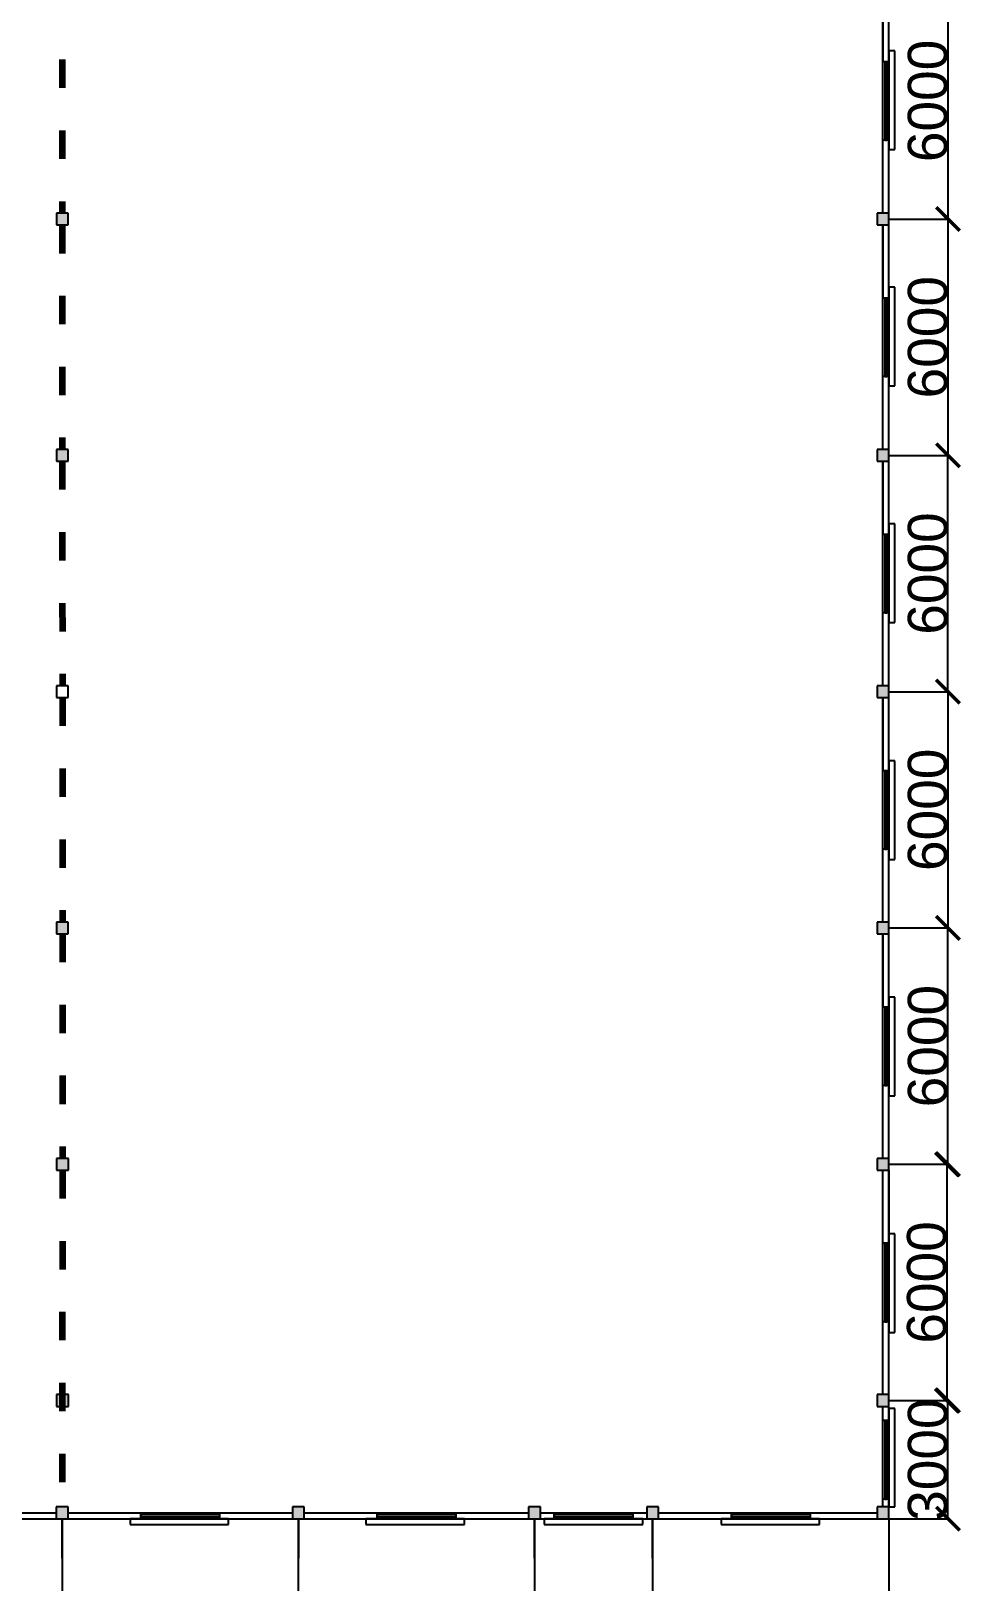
# Model space of a CAD drawing. Header units: millimetres. Extents: x 3339 to 2017737, y 4955 to 2748989.
# Drawn here: x 1371244 to 1394866, y 1661543 to 1700924 of the extents above; entities that cross this region are included whole.
import ezdxf

# ---------------------------------------------------------------- set-up
doc = ezdxf.new("R2010")
doc.units = ezdxf.units.MM
doc.header["$LTSCALE"] = 30
doc.linetypes.add('ACAD_ISO03W100', pattern=[30, 12, -18])
doc.styles.get("Standard").update_dxf_attribs({"font": 'arial.ttf'})
doc.dimstyles.new('ISO-25', dxfattribs={"dimtxt": 1000, "dimasz": 600, "dimexe": 1.25, "dimexo": 0.625, "dimtad": 1, "dimtxsty": 'Standard', "dimblk": 'ARCHTICK', "dimcen": 2.5, "dimclrd": 4, "dimadec": 0, "dimazin": 0, "dimtfac": 1, "dimtmove": 0, "dimatfit": 3, "dimfxl": 1, "dimarcsym": 0})

# ---------------------------------------------------------------- blocks, each defined once
blk = doc.blocks.new('_ArchTick')
at = {"color": 0, "linetype": 'ByBlock', "const_width": 0.15}
blk.add_lwpolyline([(-0.5, -0.5), (0.5, 0.5)], dxfattribs=at)
blk = doc.blocks.new('*D358')
at = {"color": 0, "lineweight": -2, "transparency": 16777216}
for p, q in [((1366034, 1662148), (1366034, 1658090)), ((1372034, 1662148), (1372034, 1658090))]:
    blk.add_line(p, q, dxfattribs=at)
at = {"color": 4, "lineweight": -2, "transparency": 16777216}
blk.add_line((1372034, 1658092), (1366034, 1658092), dxfattribs=at)
at = {"layer": 'Defpoints', "color": 0, "transparency": 16777216}
for p in [(1366034, 1662149), (1372034, 1662149), (1366034, 1658092)]:
    blk.add_point(p, dxfattribs=at)
at = {"color": 4, "lineweight": -2, "transparency": 16777216, "xscale": 600, "yscale": 600, "zscale": 600, "rotation": 180}
blk.add_blockref('_ArchTick', (1366034, 1658092), dxfattribs=at)
at = {"color": 4, "lineweight": -2, "transparency": 16777216, "xscale": 600, "yscale": 600, "zscale": 600}
blk.add_blockref('_ArchTick', (1372034, 1658092), dxfattribs=at)
at = {"color": 0, "transparency": 16777216, "insert": (1369034, 1658603), "char_height": 1000, "attachment_point": 5}
blk.add_mtext('6000', dxfattribs=at)
blk = doc.blocks.new('*D359')
at = {"color": 0, "lineweight": -2, "transparency": 16777216}
for p, q in [((1372034, 1662148), (1372034, 1658090)), ((1378034, 1662148), (1378034, 1658090))]:
    blk.add_line(p, q, dxfattribs=at)
at = {"color": 4, "lineweight": -2, "transparency": 16777216}
blk.add_line((1378034, 1658092), (1372034, 1658092), dxfattribs=at)
at = {"layer": 'Defpoints', "color": 0, "transparency": 16777216}
for p in [(1372034, 1662149), (1378034, 1662149), (1372034, 1658092)]:
    blk.add_point(p, dxfattribs=at)
at = {"color": 4, "lineweight": -2, "transparency": 16777216, "xscale": 600, "yscale": 600, "zscale": 600, "rotation": 180}
blk.add_blockref('_ArchTick', (1372034, 1658092), dxfattribs=at)
at = {"color": 4, "lineweight": -2, "transparency": 16777216, "xscale": 600, "yscale": 600, "zscale": 600}
blk.add_blockref('_ArchTick', (1378034, 1658092), dxfattribs=at)
at = {"color": 0, "transparency": 16777216, "insert": (1375034, 1658603), "char_height": 1000, "attachment_point": 5}
blk.add_mtext('6000', dxfattribs=at)
blk = doc.blocks.new('*D360')
at = {"color": 0, "lineweight": -2, "transparency": 16777216}
for p, q in [((1378034, 1662148), (1378034, 1658140)), ((1384034, 1662148), (1384034, 1658140))]:
    blk.add_line(p, q, dxfattribs=at)
at = {"color": 4, "lineweight": -2, "transparency": 16777216}
blk.add_line((1384034, 1658142), (1378034, 1658142), dxfattribs=at)
at = {"layer": 'Defpoints', "color": 0, "transparency": 16777216}
for p in [(1378034, 1662149), (1384034, 1662149), (1378034, 1658142)]:
    blk.add_point(p, dxfattribs=at)
at = {"color": 4, "lineweight": -2, "transparency": 16777216, "xscale": 600, "yscale": 600, "zscale": 600, "rotation": 180}
blk.add_blockref('_ArchTick', (1378034, 1658142), dxfattribs=at)
at = {"color": 4, "lineweight": -2, "transparency": 16777216, "xscale": 600, "yscale": 600, "zscale": 600}
blk.add_blockref('_ArchTick', (1384034, 1658142), dxfattribs=at)
at = {"color": 0, "transparency": 16777216, "insert": (1381034, 1658653), "char_height": 1000, "attachment_point": 5}
blk.add_mtext('6000', dxfattribs=at)
blk = doc.blocks.new('*D361')
at = {"color": 0, "lineweight": -2, "transparency": 16777216}
for p, q in [((1384034, 1662148), (1384034, 1658190)), ((1387034, 1662148), (1387034, 1658190))]:
    blk.add_line(p, q, dxfattribs=at)
at = {"color": 4, "lineweight": -2, "transparency": 16777216}
blk.add_line((1387034, 1658192), (1384034, 1658192), dxfattribs=at)
at = {"layer": 'Defpoints', "color": 0, "transparency": 16777216}
for p in [(1384034, 1662149), (1387034, 1662149), (1384034, 1658192)]:
    blk.add_point(p, dxfattribs=at)
at = {"color": 4, "lineweight": -2, "transparency": 16777216, "xscale": 600, "yscale": 600, "zscale": 600, "rotation": 180}
blk.add_blockref('_ArchTick', (1384034, 1658192), dxfattribs=at)
at = {"color": 4, "lineweight": -2, "transparency": 16777216, "xscale": 600, "yscale": 600, "zscale": 600}
blk.add_blockref('_ArchTick', (1387034, 1658192), dxfattribs=at)
at = {"color": 0, "transparency": 16777216, "insert": (1385534, 1658703), "char_height": 1000, "attachment_point": 5}
blk.add_mtext('3000', dxfattribs=at)
blk = doc.blocks.new('*D362')
at = {"color": 0, "lineweight": -2, "transparency": 16777216}
for p, q in [((1387034, 1662148), (1387034, 1658240)), ((1393034, 1662148), (1393034, 1658240))]:
    blk.add_line(p, q, dxfattribs=at)
at = {"color": 4, "lineweight": -2, "transparency": 16777216}
blk.add_line((1393034, 1658242), (1387034, 1658242), dxfattribs=at)
at = {"layer": 'Defpoints', "color": 0, "transparency": 16777216}
for p in [(1387034, 1662149), (1393034, 1662149), (1387034, 1658242)]:
    blk.add_point(p, dxfattribs=at)
at = {"color": 4, "lineweight": -2, "transparency": 16777216, "xscale": 600, "yscale": 600, "zscale": 600, "rotation": 180}
blk.add_blockref('_ArchTick', (1387034, 1658242), dxfattribs=at)
at = {"color": 4, "lineweight": -2, "transparency": 16777216, "xscale": 600, "yscale": 600, "zscale": 600}
blk.add_blockref('_ArchTick', (1393034, 1658242), dxfattribs=at)
at = {"color": 0, "transparency": 16777216, "insert": (1390034, 1658753), "char_height": 1000, "attachment_point": 5}
blk.add_mtext('6000', dxfattribs=at)
blk = doc.blocks.new('*D369')
at = {"color": 0, "lineweight": -2, "transparency": 16777216}
for p, q in [((1393035, 1666149), (1394535, 1666149)), ((1393035, 1663149), (1394535, 1663149))]:
    blk.add_line(p, q, dxfattribs=at)
at = {"color": 4, "lineweight": -2, "transparency": 16777216}
blk.add_line((1394534, 1663149), (1394534, 1666149), dxfattribs=at)
at = {"layer": 'Defpoints', "color": 0, "transparency": 16777216}
for p in [(1393034, 1666149), (1394534, 1666149), (1393034, 1663149)]:
    blk.add_point(p, dxfattribs=at)
at = {"color": 4, "lineweight": -2, "transparency": 16777216, "xscale": 600, "yscale": 600, "zscale": 600}
for p, rotation in [((1394534, 1666149), 90), ((1394534, 1663149), 270)]:
    blk.add_blockref('_ArchTick', p, dxfattribs=dict(at, rotation=rotation))
at = {"color": 0, "transparency": 16777216, "insert": (1394023, 1664649), "char_height": 1000, "attachment_point": 5, "rotation": 90}
blk.add_mtext('3000', dxfattribs=at)
blk = doc.blocks.new('*D240')
at = {"color": 0, "lineweight": -2, "transparency": 16777216}
for p, q in [((1393035, 1672149), (1394513, 1672149)), ((1393035, 1666149), (1394513, 1666149))]:
    blk.add_line(p, q, dxfattribs=at)
at = {"color": 4, "lineweight": -2, "transparency": 16777216}
blk.add_line((1394512, 1666149), (1394512, 1672149), dxfattribs=at)
at = {"layer": 'Defpoints', "color": 0, "transparency": 16777216}
for p in [(1393034, 1672149), (1394512, 1672149), (1393034, 1666149)]:
    blk.add_point(p, dxfattribs=at)
at = {"color": 4, "lineweight": -2, "transparency": 16777216, "xscale": 600, "yscale": 600, "zscale": 600}
for p, rotation in [((1394512, 1672149), 90), ((1394512, 1666149), 270)]:
    blk.add_blockref('_ArchTick', p, dxfattribs=dict(at, rotation=rotation))
at = {"color": 0, "transparency": 16777216, "insert": (1394001, 1669149), "char_height": 1000, "attachment_point": 5, "rotation": 90}
blk.add_mtext('6000', dxfattribs=at)
blk = doc.blocks.new('*D370')
at = {"color": 0, "lineweight": -2, "transparency": 16777216}
for p, q in [((1393035, 1678149), (1394535, 1678149)), ((1393035, 1672149), (1394535, 1672149))]:
    blk.add_line(p, q, dxfattribs=at)
at = {"color": 4, "lineweight": -2, "transparency": 16777216}
blk.add_line((1394534, 1672149), (1394534, 1678149), dxfattribs=at)
at = {"layer": 'Defpoints', "color": 0, "transparency": 16777216}
for p in [(1393034, 1678149), (1394534, 1678149), (1393034, 1672149)]:
    blk.add_point(p, dxfattribs=at)
at = {"color": 4, "lineweight": -2, "transparency": 16777216, "xscale": 600, "yscale": 600, "zscale": 600}
for p, rotation in [((1394534, 1678149), 90), ((1394534, 1672149), 270)]:
    blk.add_blockref('_ArchTick', p, dxfattribs=dict(at, rotation=rotation))
at = {"color": 0, "transparency": 16777216, "insert": (1394023, 1675149), "char_height": 1000, "attachment_point": 5, "rotation": 90}
blk.add_mtext('6000', dxfattribs=at)
blk = doc.blocks.new('*D371')
at = {"color": 0, "lineweight": -2, "transparency": 16777216}
for p, q in [((1393035, 1684149), (1394535, 1684149)), ((1393035, 1678149), (1394535, 1678149))]:
    blk.add_line(p, q, dxfattribs=at)
at = {"color": 4, "lineweight": -2, "transparency": 16777216}
blk.add_line((1394533, 1684149), (1394533, 1678149), dxfattribs=at)
at = {"layer": 'Defpoints', "color": 0, "transparency": 16777216}
for p in [(1393034, 1684149), (1393034, 1678149), (1394533, 1678149)]:
    blk.add_point(p, dxfattribs=at)
at = {"color": 4, "lineweight": -2, "transparency": 16777216, "xscale": 600, "yscale": 600, "zscale": 600}
for p, rotation in [((1394533, 1684149), 90), ((1394533, 1678149), 270)]:
    blk.add_blockref('_ArchTick', p, dxfattribs=dict(at, rotation=rotation))
at = {"color": 0, "transparency": 16777216, "insert": (1394022, 1681149), "char_height": 1000, "attachment_point": 5, "rotation": 90}
blk.add_mtext('6000', dxfattribs=at)
blk = doc.blocks.new('*D372')
at = {"color": 0, "lineweight": -2, "transparency": 16777216}
for p, q in [((1393035, 1690149), (1394535, 1690149)), ((1393035, 1684149), (1394535, 1684149))]:
    blk.add_line(p, q, dxfattribs=at)
at = {"color": 4, "lineweight": -2, "transparency": 16777216}
blk.add_line((1394534, 1684149), (1394534, 1690149), dxfattribs=at)
at = {"layer": 'Defpoints', "color": 0, "transparency": 16777216}
for p in [(1393034, 1690149), (1394534, 1690149), (1393034, 1684149)]:
    blk.add_point(p, dxfattribs=at)
at = {"color": 4, "lineweight": -2, "transparency": 16777216, "xscale": 600, "yscale": 600, "zscale": 600}
for p, rotation in [((1394534, 1690149), 90), ((1394534, 1684149), 270)]:
    blk.add_blockref('_ArchTick', p, dxfattribs=dict(at, rotation=rotation))
at = {"color": 0, "transparency": 16777216, "insert": (1394023, 1687149), "char_height": 1000, "attachment_point": 5, "rotation": 90}
blk.add_mtext('6000', dxfattribs=at)
blk = doc.blocks.new('*D373')
at = {"color": 0, "lineweight": -2, "transparency": 16777216}
for p, q in [((1393035, 1696149), (1394535, 1696149)), ((1393035, 1690149), (1394535, 1690149))]:
    blk.add_line(p, q, dxfattribs=at)
at = {"color": 4, "lineweight": -2, "transparency": 16777216}
blk.add_line((1394534, 1696149), (1394534, 1690149), dxfattribs=at)
at = {"layer": 'Defpoints', "color": 0, "transparency": 16777216}
for p in [(1393034, 1696149), (1393034, 1690149), (1394534, 1690149)]:
    blk.add_point(p, dxfattribs=at)
at = {"color": 4, "lineweight": -2, "transparency": 16777216, "xscale": 600, "yscale": 600, "zscale": 600}
for p, rotation in [((1394534, 1696149), 90), ((1394534, 1690149), 270)]:
    blk.add_blockref('_ArchTick', p, dxfattribs=dict(at, rotation=rotation))
at = {"color": 0, "transparency": 16777216, "insert": (1394023, 1693149), "char_height": 1000, "attachment_point": 5, "rotation": 90}
blk.add_mtext('6000', dxfattribs=at)
blk = doc.blocks.new('*D374')
at = {"color": 0, "lineweight": -2, "transparency": 16777216}
for p, q in [((1393035, 1702149), (1394535, 1702149)), ((1393035, 1696149), (1394535, 1696149))]:
    blk.add_line(p, q, dxfattribs=at)
at = {"color": 4, "lineweight": -2, "transparency": 16777216}
blk.add_line((1394534, 1702149), (1394534, 1696149), dxfattribs=at)
at = {"layer": 'Defpoints', "color": 0, "transparency": 16777216}
for p in [(1393034, 1702149), (1393034, 1696149), (1394534, 1696149)]:
    blk.add_point(p, dxfattribs=at)
at = {"color": 4, "lineweight": -2, "transparency": 16777216, "xscale": 600, "yscale": 600, "zscale": 600}
for p, rotation in [((1394534, 1702149), 90), ((1394534, 1696149), 270)]:
    blk.add_blockref('_ArchTick', p, dxfattribs=dict(at, rotation=rotation))
at = {"color": 0, "transparency": 16777216, "insert": (1394023, 1699149), "char_height": 1000, "attachment_point": 5, "rotation": 90}
blk.add_mtext('6000', dxfattribs=at)

msp = doc.modelspace()

# ---------------------------------------------------------------- hatches: boundary and pattern name
at = {"ltscale": 2, "true_color": 0xf8d731}
h = msp.add_hatch(dxfattribs=at)
h.set_pattern_fill('ANGLE', color=40)
h.set_pattern_definition([(0, (853779.603, 1616602.153), (0, 6.985), [5.08, -1.905]), (90, (853779.603, 1616602.153), (-6.985, 4e-16), [5.08, -1.905])])
h.paths.add_polyline_path([(1372185.26, 1708298.947), (1372035.26, 1708298.947), (1371885.26, 1708298.947), (1371885.26, 1707998.947), (1372185.26, 1707998.947)])
h.paths.add_polyline_path([(1372186.437, 1702298.947), (1372036.437, 1702298.947), (1371886.437, 1702298.947), (1371886.437, 1702148.947), (1371886.437, 1701998.947), (1372186.437, 1701998.947)])
h.paths.add_polyline_path([(1372187.613, 1696298.947), (1372037.613, 1696298.947), (1371887.613, 1696298.947), (1371887.613, 1696148.947), (1371887.613, 1695998.947), (1372187.613, 1695998.947)])
h.paths.add_polyline_path([(1372188.789, 1690298.947), (1372038.789, 1690298.947), (1371888.789, 1690298.947), (1371888.789, 1690148.947), (1371888.789, 1689998.947), (1372188.789, 1689998.947)])
h.paths.add_polyline_path([(1372191.142, 1678298.947), (1372041.142, 1678298.947), (1371891.142, 1678298.947), (1371891.142, 1678148.947), (1371891.142, 1677998.947), (1372191.142, 1677998.947)])
h.paths.add_polyline_path([(1372192.319, 1672298.947), (1372042.319, 1672298.947), (1371892.319, 1672298.947), (1371892.319, 1671998.947), (1372192.319, 1671998.947)])
h.paths.add_polyline_path([(1372193.495, 1666298.947), (1372043.495, 1666298.947), (1371893.495, 1666298.947), (1371893.495, 1666148.947), (1371893.495, 1665998.947), (1372193.495, 1665998.947)])
at = {"true_color": 0xf8d731}
h = msp.add_hatch(color=40, dxfattribs=at)
h.dxf.hatch_style = 1
h.paths.add_polyline_path([(1393034.084, 1702298.947), (1392884.084, 1702298.947), (1392734.084, 1702298.947), (1392734.084, 1701998.947), (1393034.084, 1701998.947)])
h.paths.add_polyline_path([(1393034.084, 1696298.947), (1392884.084, 1696298.947), (1392734.084, 1696298.947), (1392734.084, 1696148.947), (1392734.084, 1695998.947), (1393034.084, 1695998.947)])
h.paths.add_polyline_path([(1393034.084, 1690298.947), (1392884.084, 1690298.947), (1392734.084, 1690298.947), (1392734.084, 1690148.947), (1392734.084, 1689998.947), (1393034.084, 1689998.947)])
h.paths.add_polyline_path([(1393034.084, 1684298.947), (1392884.084, 1684298.947), (1392734.084, 1684298.947), (1392734.084, 1684148.947), (1392734.084, 1683998.947), (1393034.084, 1683998.947)])
h = msp.add_hatch(color=40, dxfattribs=at)
h.dxf.hatch_style = 1
h.paths.add_polyline_path([(1393034.084, 1663448.947), (1392884.084, 1663448.947), (1392734.084, 1663448.947), (1392734.084, 1663298.947), (1392734.084, 1663148.947), (1393034.084, 1663148.947)])
h.paths.add_polyline_path([(1387184.084, 1663448.947), (1387034.084, 1663448.947), (1386884.084, 1663448.947), (1386884.084, 1663298.947), (1386884.084, 1663148.947), (1387184.084, 1663148.947)])
h.paths.add_polyline_path([(1384184.084, 1663448.947), (1384034.084, 1663448.947), (1383884.084, 1663448.947), (1383884.084, 1663298.947), (1383884.084, 1663148.947), (1384184.084, 1663148.947)])
h.paths.add_polyline_path([(1378184.084, 1663448.947), (1378034.084, 1663448.947), (1377884.084, 1663448.947), (1377884.084, 1663298.947), (1377884.084, 1663148.947), (1378184.084, 1663148.947)])
h.paths.add_polyline_path([(1372184.084, 1663448.947), (1372034.084, 1663448.947), (1371884.084, 1663448.947), (1371884.084, 1663298.947), (1371884.084, 1663148.947), (1372184.084, 1663148.947)])
h.paths.add_polyline_path([(1366184.084, 1663448.947), (1366034.084, 1663448.947), (1365884.084, 1663448.947), (1365884.084, 1663298.947), (1365884.084, 1663148.947), (1366184.084, 1663148.947)])
h.paths.add_polyline_path([(1360184.084, 1663448.947), (1360034.084, 1663448.947), (1359884.084, 1663448.947), (1359884.084, 1663298.947), (1359884.084, 1663148.947), (1360184.084, 1663148.947)])
h.paths.add_polyline_path([(1357184.084, 1663448.947), (1357034.084, 1663448.947), (1356884.084, 1663448.947), (1356884.084, 1663298.947), (1356884.084, 1663148.947), (1357184.084, 1663148.947)])
h.paths.add_polyline_path([(1351334.084, 1663448.947), (1351184.084, 1663448.947), (1351034.084, 1663448.947), (1351034.084, 1663148.947), (1351334.084, 1663148.947)])
h.paths.add_polyline_path([(1351334.084, 1666298.947), (1351184.084, 1666298.947), (1351034.084, 1666298.947), (1351034.084, 1665998.947), (1351334.084, 1665998.947)])
h.paths.add_polyline_path([(1351334.084, 1672298.947), (1351184.084, 1672298.947), (1351034.084, 1672298.947), (1351034.084, 1672148.947), (1351034.084, 1671998.947), (1351334.084, 1671998.947)])
h.paths.add_polyline_path([(1351334.084, 1678298.947), (1351184.084, 1678298.947), (1351034.084, 1678298.947), (1351034.084, 1677998.947), (1351334.084, 1677998.947)])
h.paths.add_polyline_path([(1347034.084, 1674298.947), (1346888.192, 1674298.947), (1346738.192, 1674298.947), (1346738.192, 1674148.947), (1346738.192, 1673998.947), (1347034.084, 1673998.947)])
h.paths.add_polyline_path([(1347034.084, 1668148.947), (1347034.084, 1668299.806), (1346738.192, 1668299.806), (1346738.192, 1668149.806), (1346738.192, 1667999.806), (1347034.084, 1667999.806)])
h.paths.add_polyline_path([(1347034.084, 1663448.947), (1346734.084, 1663448.947), (1346734.084, 1663148.947), (1347034.084, 1663148.947)])
h.paths.add_polyline_path([(1393034.084, 1666298.947), (1392884.084, 1666298.947), (1392734.084, 1666298.947), (1392734.084, 1666148.947), (1392734.084, 1665998.947), (1393034.084, 1665998.947)])
h.paths.add_polyline_path([(1393034.084, 1672298.947), (1392884.084, 1672298.947), (1392734.084, 1672298.947), (1392734.084, 1672148.947), (1392734.084, 1671998.947), (1393034.084, 1671998.947)])
h.paths.add_polyline_path([(1393034.084, 1678298.947), (1392884.084, 1678298.947), (1392734.084, 1678298.947), (1392734.084, 1678148.947), (1392734.084, 1677998.947), (1393034.084, 1677998.947)])
h.paths.add_polyline_path([(1340184.084, 1663448.947), (1339884.084, 1663448.947), (1339884.084, 1663148.947), (1340034.084, 1663148.947), (1340184.084, 1663148.947)])
h.paths.add_polyline_path([(1333184.084, 1663448.947), (1332884.084, 1663448.947), (1332884.084, 1663148.947), (1333034.084, 1663148.947), (1333184.084, 1663148.947)])
h.paths.add_polyline_path([(1327184.084, 1663448.947), (1326884.084, 1663448.947), (1326884.084, 1663148.947), (1327034.084, 1663148.947), (1327184.084, 1663148.947)])
h.paths.add_polyline_path([(1321184.084, 1663448.947), (1320884.084, 1663448.947), (1320884.084, 1663148.947), (1321034.084, 1663148.947), (1321184.084, 1663148.947)])
h.paths.add_polyline_path([(1351334.084, 1684298.947), (1351184.084, 1684298.947), (1351034.084, 1684298.947), (1351034.084, 1684148.947), (1351034.084, 1683998.947), (1351334.084, 1683998.947)])
h.paths.add_polyline_path([(1347034.084, 1680298.947), (1346888.192, 1680298.947), (1346738.192, 1680298.947), (1346738.192, 1680148.947), (1346738.192, 1679998.947), (1347034.084, 1679998.947)])
h.paths.add_polyline_path([(1347034.084, 1686298.947), (1346888.192, 1686298.947), (1346738.192, 1686298.947), (1346738.192, 1686148.947), (1346738.192, 1685998.947), (1347034.084, 1685998.947)])
h.paths.add_polyline_path([(1303334.084, 1663448.947), (1303034.084, 1663448.947), (1303034.084, 1663148.947), (1303334.084, 1663148.947)])
h.paths.add_polyline_path([(1309184.084, 1663448.947), (1308884.084, 1663448.947), (1308884.084, 1663148.947), (1309034.084, 1663148.947), (1309184.084, 1663148.947)])
h.paths.add_polyline_path([(1315184.084, 1663448.947), (1314884.084, 1663448.947), (1314884.084, 1663148.947), (1315034.084, 1663148.947), (1315184.084, 1663148.947)])

# ---------------------------------------------------------------- linework, layer by layer
for p, q in [((1393034.084, 1663148.947), (1393034.084, 1726148.947)), ((1393034.084, 1696148.947), (1393034.084, 1702148.947)), ((1392884.084, 1696298.947), (1392884.084, 1701998.947)), ((1392884.084, 1701998.947), (1392884.084, 1700148.947)), ((1392884.084, 1700148.947), (1393034.084, 1700148.947)), ((1393032.521, 1700418.876), (1393032.521, 1697918.876)), ((1393182.521, 1700418.876), (1393032.521, 1700418.876)), ((1393032.521, 1700418.876), (1393032.521, 1700418.876)), ((1393182.521, 1697918.876), (1393182.521, 1700418.876)), ((1393032.521, 1697918.876), (1393182.521, 1697918.876)), ((1392734.084, 1696298.947), (1392734.084, 1695998.947)), ((1393034.084, 1696298.947), (1392734.084, 1696298.947)), ((1392734.084, 1696298.947), (1392734.084, 1696148.947)), ((1393034.084, 1696298.947), (1392884.084, 1696298.947)), ((1393034.084, 1695998.947), (1393034.084, 1696298.947)), ((1393034.084, 1696148.947), (1393034.084, 1696298.947)), ((1392734.084, 1695998.947), (1393034.084, 1695998.947)), ((1392884.084, 1690298.947), (1392884.084, 1695998.947)), ((1392884.084, 1695998.947), (1392884.084, 1694148.947)), ((1393034.084, 1690148.947), (1393034.084, 1696148.947)), ((1393032.521, 1694418.876), (1393032.521, 1691918.876)), ((1393182.521, 1694418.876), (1393032.521, 1694418.876)), ((1393032.521, 1694418.876), (1393032.521, 1694418.876)), ((1393182.521, 1691918.876), (1393182.521, 1694418.876)), ((1392884.084, 1694148.947), (1393034.084, 1694148.947)), ((1393032.521, 1691918.876), (1393182.521, 1691918.876)), ((1392734.084, 1690298.947), (1392734.084, 1689998.947)), ((1393034.084, 1690298.947), (1392734.084, 1690298.947)), ((1392734.084, 1690298.947), (1392734.084, 1690148.947)), ((1393034.084, 1690298.947), (1392884.084, 1690298.947)), ((1393034.084, 1689998.947), (1393034.084, 1690298.947)), ((1393034.084, 1690148.947), (1393034.084, 1690298.947)), ((1392734.084, 1689998.947), (1393034.084, 1689998.947)), ((1392884.084, 1684298.947), (1392884.084, 1689998.947)), ((1392884.084, 1689998.947), (1392884.084, 1688148.947)), ((1393034.084, 1684148.947), (1393034.084, 1690148.947)), ((1393034.084, 1690148.947), (1393034.084, 1690148.947)), ((1393032.521, 1688408.876), (1393032.521, 1685908.876)), ((1393182.521, 1688408.876), (1393032.521, 1688408.876)), ((1393032.521, 1688408.876), (1393032.521, 1688408.876)), ((1393182.521, 1685908.876), (1393182.521, 1688408.876)), ((1392884.084, 1688148.947), (1393034.084, 1688148.947)), ((1393032.521, 1685908.876), (1393182.521, 1685908.876)), ((1392734.084, 1684298.947), (1392734.084, 1683998.947)), ((1393034.084, 1684298.947), (1392734.084, 1684298.947)), ((1392734.084, 1684298.947), (1392734.084, 1684148.947)), ((1392734.084, 1683998.947), (1393034.084, 1683998.947)), ((1393034.084, 1684298.947), (1392884.084, 1684298.947)), ((1392884.084, 1678298.947), (1392884.084, 1683998.947)), ((1392884.084, 1683998.947), (1392884.084, 1682148.947)), ((1393034.084, 1683998.947), (1393034.084, 1684298.947)), ((1393034.084, 1684148.947), (1393034.084, 1684298.947)), ((1393034.084, 1678148.947), (1393034.084, 1684148.947)), ((1393032.521, 1682388.876), (1393032.521, 1679888.876)), ((1393182.521, 1682388.876), (1393032.521, 1682388.876)), ((1393032.521, 1682388.876), (1393032.521, 1682388.876)), ((1393182.521, 1679888.876), (1393182.521, 1682388.876)), ((1392884.084, 1682148.947), (1393034.084, 1682148.947)), ((1393032.521, 1679888.876), (1393182.521, 1679888.876)), ((1392734.084, 1678298.947), (1392734.084, 1677998.947)), ((1393034.084, 1678298.947), (1392734.084, 1678298.947)), ((1392734.084, 1678298.947), (1392734.084, 1678148.947)), ((1393034.084, 1678298.947), (1392884.084, 1678298.947)), ((1393034.084, 1677998.947), (1393034.084, 1678298.947)), ((1393034.084, 1678148.947), (1393034.084, 1678298.947)), ((1393034.084, 1672148.947), (1393034.084, 1678148.947)), ((1392734.084, 1677998.947), (1393034.084, 1677998.947)), ((1392884.084, 1672298.947), (1392884.084, 1677998.947)), ((1392884.084, 1677998.947), (1392884.084, 1676148.947)), ((1392884.084, 1676148.947), (1393034.084, 1676148.947)), ((1393032.521, 1676388.876), (1393032.521, 1673888.876)), ((1393182.521, 1676388.876), (1393032.521, 1676388.876)), ((1393032.521, 1676388.876), (1393032.521, 1676388.876)), ((1393182.521, 1673888.876), (1393182.521, 1676388.876)), ((1393032.521, 1673888.876), (1393182.521, 1673888.876)), ((1392734.084, 1672298.947), (1392734.084, 1671998.947)), ((1393034.084, 1672298.947), (1392734.084, 1672298.947)), ((1392734.084, 1672298.947), (1392734.084, 1672148.947)), ((1393034.084, 1672298.947), (1392884.084, 1672298.947)), ((1393034.084, 1671998.947), (1393034.084, 1672298.947)), ((1393034.084, 1672148.947), (1393034.084, 1672298.947)), ((1393034.084, 1666148.947), (1393034.084, 1672148.947)), ((1392734.084, 1671998.947), (1393034.084, 1671998.947)), ((1392884.084, 1666298.947), (1392884.084, 1671998.947)), ((1393034.084, 1671998.947), (1393034.084, 1670148.947)), ((1393032.521, 1670378.876), (1393032.521, 1667878.876)), ((1393182.521, 1670378.876), (1393032.521, 1670378.876)), ((1393032.521, 1670378.876), (1393032.521, 1670378.876)), ((1393182.521, 1667878.876), (1393182.521, 1670378.876)), ((1393034.084, 1670148.947), (1392884.084, 1670148.947)), ((1393032.521, 1667878.876), (1393182.521, 1667878.876)), ((1392734.084, 1666298.947), (1392734.084, 1665998.947)), ((1393034.084, 1666298.947), (1392734.084, 1666298.947)), ((1392734.084, 1666298.947), (1392734.084, 1666148.947)), ((1393034.084, 1666298.947), (1392884.084, 1666298.947)), ((1393034.084, 1665998.947), (1393034.084, 1666298.947)), ((1393034.084, 1666148.947), (1393034.084, 1666298.947)), ((1392734.084, 1665998.947), (1393034.084, 1665998.947)), ((1392884.084, 1663448.947), (1392884.084, 1665998.947)), ((1393032.521, 1665948.876), (1393032.521, 1663448.876)), ((1393182.521, 1665948.876), (1393032.521, 1665948.876)), ((1393032.521, 1665948.876), (1393032.521, 1665948.876)), ((1393034.084, 1663148.947), (1393034.084, 1666148.947)), ((1393182.521, 1663448.876), (1393182.521, 1665948.876)), ((1393034.084, 1663648.947), (1392884.084, 1663648.947)), ((1393034.084, 1663148.947), (1393034.084, 1663648.947)), ((1351034.084, 1663148.947), (1393034.084, 1663148.947)), ((1366034.084, 1663148.947), (1372034.084, 1663148.947)), ((1366184.084, 1663298.947), (1371884.084, 1663298.947)), ((1371884.084, 1663448.947), (1371884.084, 1663148.947)), ((1372184.084, 1663448.947), (1371884.084, 1663448.947)), ((1371884.084, 1663448.947), (1371884.084, 1663298.947)), ((1371884.084, 1663148.947), (1372184.084, 1663148.947)), ((1372184.084, 1663448.947), (1372034.084, 1663448.947)), ((1372034.084, 1663148.947), (1372034.084, 1662148.947)), ((1372034.084, 1662148.947), (1372034.084, 1663148.947)), ((1372034.084, 1663148.947), (1378034.084, 1663148.947)), ((1372034.084, 1663148.947), (1374034.084, 1663148.947)), ((1372184.084, 1663148.947), (1372184.084, 1663448.947)), ((1372184.084, 1663298.947), (1372184.084, 1663448.947)), ((1372184.084, 1663298.947), (1377884.084, 1663298.947)), ((1376262.521, 1663148.876), (1373762.521, 1663148.876)), ((1373762.521, 1663148.876), (1373762.521, 1662998.876)), ((1374034.084, 1663148.947), (1374034.084, 1663298.947)), ((1376262.521, 1662998.876), (1376262.521, 1663148.876)), ((1377884.084, 1663448.947), (1377884.084, 1663148.947)), ((1378184.084, 1663448.947), (1377884.084, 1663448.947)), ((1377884.084, 1663448.947), (1377884.084, 1663298.947)), ((1377884.084, 1663148.947), (1378184.084, 1663148.947)), ((1378184.084, 1663448.947), (1378034.084, 1663448.947)), ((1378034.084, 1663148.947), (1378034.084, 1662148.947)), ((1378034.084, 1662148.947), (1378034.084, 1663148.947)), ((1378034.084, 1663148.947), (1384034.084, 1663148.947)), ((1378034.084, 1663148.947), (1380034.084, 1663148.947)), ((1378184.084, 1663148.947), (1378184.084, 1663448.947)), ((1378184.084, 1663298.947), (1378184.084, 1663448.947)), ((1378184.084, 1663298.947), (1383884.084, 1663298.947)), ((1382252.521, 1663148.876), (1379752.521, 1663148.876)), ((1379752.521, 1663148.876), (1379752.521, 1662998.876)), ((1380034.084, 1663148.947), (1380034.084, 1663298.947)), ((1382252.521, 1662998.876), (1382252.521, 1663148.876)), ((1383884.084, 1663448.947), (1383884.084, 1663148.947)), ((1384184.084, 1663448.947), (1383884.084, 1663448.947)), ((1383884.084, 1663448.947), (1383884.084, 1663298.947)), ((1383884.084, 1663148.947), (1384184.084, 1663148.947)), ((1384184.084, 1663448.947), (1384034.084, 1663448.947)), ((1384034.084, 1663148.947), (1384034.084, 1662148.947)), ((1384034.084, 1662148.947), (1384034.084, 1663148.947)), ((1384034.084, 1663148.947), (1387034.084, 1663148.947)), ((1384184.084, 1663148.947), (1384184.084, 1663448.947)), ((1384184.084, 1663298.947), (1386884.084, 1663298.947)), ((1386782.521, 1663148.876), (1384282.521, 1663148.876)), ((1384282.521, 1663148.876), (1384282.521, 1662998.876)), ((1384534.084, 1663148.947), (1384534.084, 1663298.947)), ((1386782.521, 1662998.876), (1386782.521, 1663148.876)), ((1386884.084, 1663448.947), (1386884.084, 1663148.947)), ((1387184.084, 1663448.947), (1386884.084, 1663448.947)), ((1386884.084, 1663448.947), (1386884.084, 1663298.947)), ((1386884.084, 1663148.947), (1387184.084, 1663148.947)), ((1387184.084, 1663448.947), (1387034.084, 1663448.947)), ((1387034.084, 1663148.947), (1387034.084, 1662148.947)), ((1387034.084, 1662148.947), (1387034.084, 1663148.947)), ((1387034.084, 1663148.947), (1393034.084, 1663148.947)), ((1387034.084, 1663148.947), (1389034.084, 1663148.947)), ((1387184.084, 1663148.947), (1387184.084, 1663448.947)), ((1387184.084, 1663298.947), (1387184.084, 1663448.947)), ((1387184.084, 1663298.947), (1392734.084, 1663298.947)), ((1391272.521, 1663148.876), (1388772.521, 1663148.876)), ((1388772.521, 1663148.876), (1388772.521, 1662998.876)), ((1389034.084, 1663148.947), (1389034.084, 1663298.947)), ((1391272.521, 1662998.876), (1391272.521, 1663148.876)), ((1392734.084, 1663448.947), (1392734.084, 1663148.947)), ((1393034.084, 1663448.947), (1392734.084, 1663448.947)), ((1392734.084, 1663448.947), (1392734.084, 1663298.947)), ((1392734.084, 1663148.947), (1393034.084, 1663148.947)), ((1393034.084, 1663448.947), (1392884.084, 1663448.947)), ((1393032.521, 1663448.876), (1393182.521, 1663448.876)), ((1393034.084, 1663148.947), (1393034.084, 1663448.947)), ((1393034.084, 1663298.947), (1393034.084, 1663448.947)), ((1393034.084, 1663148.947), (1393034.084, 1662148.947)), ((1373762.521, 1662998.876), (1376262.521, 1662998.876)), ((1373762.521, 1662998.876), (1373762.521, 1662998.876)), ((1379752.521, 1662998.876), (1382252.521, 1662998.876)), ((1379752.521, 1662998.876), (1379752.521, 1662998.876)), ((1384282.521, 1662998.876), (1386782.521, 1662998.876)), ((1384282.521, 1662998.876), (1384282.521, 1662998.876)), ((1388772.521, 1662998.876), (1391272.521, 1662998.876)), ((1388772.521, 1662998.876), (1388772.521, 1662998.876))]:
    msp.add_line(p, q)
at = {"linetype": 'ACAD_ISO03W100', "lineweight": 200, "ltscale": 2}
for p, q in [((1372036.466, 1701998.947), (1372037.584, 1696298.947)), ((1372037.642, 1695998.947), (1372038.76, 1690298.947)), ((1372038.819, 1689998.947), (1372039.937, 1684298.947)), ((1372039.995, 1683998.947), (1372041.113, 1678298.947)), ((1372041.172, 1677998.947), (1372042.289, 1672298.947)), ((1372042.348, 1671998.947), (1372034.084, 1663448.947))]:
    msp.add_line(p, q, dxfattribs=at)
at = {"color": 9, "true_color": 0xafd9aa}
for p, q in [((1392884.084, 1700148.947), (1393034.084, 1700148.947)), ((1392884.084, 1698148.947), (1392884.084, 1700148.947)), ((1392884.084, 1700148.947), (1392934.084, 1700148.947)), ((1392934.084, 1700148.947), (1392934.084, 1698148.947)), ((1392984.084, 1698148.947), (1392984.084, 1700148.947)), ((1393034.084, 1700148.947), (1393034.084, 1699148.947)), ((1393034.084, 1699148.947), (1393034.084, 1698148.947)), ((1393034.084, 1698148.947), (1392884.084, 1698148.947)), ((1392934.084, 1698148.947), (1392984.084, 1698148.947)), ((1392884.084, 1694148.947), (1393034.084, 1694148.947)), ((1392884.084, 1692148.947), (1392884.084, 1694148.947)), ((1392884.084, 1694148.947), (1392934.084, 1694148.947)), ((1392934.084, 1694148.947), (1392934.084, 1692148.947)), ((1392984.084, 1692148.947), (1392984.084, 1694148.947)), ((1393034.084, 1694148.947), (1393034.084, 1693148.947)), ((1393034.084, 1693148.947), (1393034.084, 1692148.947)), ((1393034.084, 1692148.947), (1392884.084, 1692148.947)), ((1392934.084, 1692148.947), (1392984.084, 1692148.947)), ((1392884.084, 1688148.947), (1393034.084, 1688148.947)), ((1392884.084, 1686148.947), (1392884.084, 1688148.947)), ((1392884.084, 1688148.947), (1392934.084, 1688148.947)), ((1392934.084, 1688148.947), (1392934.084, 1686148.947)), ((1392984.084, 1686148.947), (1392984.084, 1688148.947)), ((1393034.084, 1688148.947), (1393034.084, 1687148.947)), ((1393034.084, 1687148.947), (1393034.084, 1686148.947)), ((1393034.084, 1686148.947), (1392884.084, 1686148.947)), ((1392934.084, 1686148.947), (1392984.084, 1686148.947)), ((1392884.084, 1682148.947), (1393034.084, 1682148.947)), ((1392884.084, 1680148.947), (1392884.084, 1682148.947)), ((1392884.084, 1682148.947), (1392934.084, 1682148.947)), ((1392934.084, 1682148.947), (1392934.084, 1680148.947)), ((1392984.084, 1680148.947), (1392984.084, 1682148.947)), ((1393034.084, 1682148.947), (1393034.084, 1681148.947)), ((1393034.084, 1681148.947), (1393034.084, 1680148.947)), ((1393034.084, 1680148.947), (1392884.084, 1680148.947)), ((1392934.084, 1680148.947), (1392984.084, 1680148.947)), ((1392884.084, 1676148.947), (1393034.084, 1676148.947)), ((1392884.084, 1674148.947), (1392884.084, 1676148.947)), ((1392884.084, 1676148.947), (1392934.084, 1676148.947)), ((1392934.084, 1676148.947), (1392934.084, 1674148.947)), ((1392984.084, 1674148.947), (1392984.084, 1676148.947)), ((1393034.084, 1676148.947), (1393034.084, 1675148.947)), ((1393034.084, 1675148.947), (1393034.084, 1674148.947)), ((1393034.084, 1674148.947), (1392884.084, 1674148.947)), ((1392934.084, 1674148.947), (1392984.084, 1674148.947)), ((1392884.084, 1670148.947), (1393034.084, 1670148.947)), ((1392884.084, 1668148.947), (1392884.084, 1670148.947)), ((1392884.084, 1670148.947), (1392934.084, 1670148.947)), ((1392934.084, 1670148.947), (1392934.084, 1668148.947)), ((1392984.084, 1668148.947), (1392984.084, 1670148.947)), ((1393034.084, 1670148.947), (1393034.084, 1669148.947)), ((1393034.084, 1669148.947), (1393034.084, 1668148.947)), ((1393034.084, 1668148.947), (1392884.084, 1668148.947)), ((1392934.084, 1668148.947), (1392984.084, 1668148.947)), ((1392884.084, 1665648.947), (1393034.084, 1665648.947)), ((1392884.084, 1663648.947), (1392884.084, 1665648.947)), ((1392884.084, 1665648.947), (1392934.084, 1665648.947)), ((1392934.084, 1665648.947), (1392934.084, 1663648.947)), ((1392984.084, 1663648.947), (1392984.084, 1665648.947)), ((1393034.084, 1665648.947), (1393034.084, 1664648.947)), ((1393034.084, 1664648.947), (1393034.084, 1663648.947)), ((1393034.084, 1663648.947), (1392884.084, 1663648.947)), ((1392934.084, 1663648.947), (1392984.084, 1663648.947)), ((1374034.084, 1663148.947), (1374034.084, 1663298.947)), ((1374034.084, 1663298.947), (1376034.084, 1663298.947)), ((1376034.084, 1663248.947), (1374034.084, 1663248.947)), ((1374034.084, 1663248.947), (1374034.084, 1663198.947)), ((1374034.084, 1663198.947), (1376034.084, 1663198.947)), ((1375034.084, 1663148.947), (1374034.084, 1663148.947)), ((1376034.084, 1663148.947), (1375034.084, 1663148.947)), ((1376034.084, 1663298.947), (1376034.084, 1663148.947)), ((1376034.084, 1663298.947), (1376034.084, 1663248.947)), ((1380034.084, 1663148.947), (1380034.084, 1663298.947)), ((1380034.084, 1663298.947), (1382034.084, 1663298.947)), ((1382034.084, 1663248.947), (1380034.084, 1663248.947)), ((1380034.084, 1663248.947), (1380034.084, 1663198.947)), ((1380034.084, 1663198.947), (1382034.084, 1663198.947)), ((1381034.084, 1663148.947), (1380034.084, 1663148.947)), ((1382034.084, 1663148.947), (1381034.084, 1663148.947)), ((1382034.084, 1663298.947), (1382034.084, 1663148.947)), ((1382034.084, 1663298.947), (1382034.084, 1663248.947)), ((1384534.084, 1663148.947), (1384534.084, 1663298.947)), ((1384534.084, 1663298.947), (1386534.084, 1663298.947)), ((1386534.084, 1663248.947), (1384534.084, 1663248.947)), ((1384534.084, 1663248.947), (1384534.084, 1663198.947)), ((1384534.084, 1663198.947), (1386534.084, 1663198.947)), ((1385534.084, 1663148.947), (1384534.084, 1663148.947)), ((1386534.084, 1663148.947), (1385534.084, 1663148.947)), ((1386534.084, 1663298.947), (1386534.084, 1663148.947)), ((1386534.084, 1663298.947), (1386534.084, 1663248.947)), ((1389034.084, 1663148.947), (1389034.084, 1663298.947)), ((1389034.084, 1663298.947), (1391034.084, 1663298.947)), ((1391034.084, 1663248.947), (1389034.084, 1663248.947)), ((1389034.084, 1663248.947), (1389034.084, 1663198.947)), ((1389034.084, 1663198.947), (1391034.084, 1663198.947)), ((1390034.084, 1663148.947), (1389034.084, 1663148.947)), ((1391034.084, 1663148.947), (1390034.084, 1663148.947)), ((1391034.084, 1663298.947), (1391034.084, 1663148.947)), ((1391034.084, 1663298.947), (1391034.084, 1663248.947))]:
    msp.add_line(p, q, dxfattribs=at)
at = {"lineweight": -3, "ltscale": 2}
for p, q in [((1371887.613, 1696298.947), (1371887.613, 1695998.947)), ((1372187.613, 1696298.947), (1371887.613, 1696298.947)), ((1371887.613, 1696298.947), (1371887.613, 1696148.947)), ((1372187.613, 1696298.947), (1372037.613, 1696298.947)), ((1372187.613, 1695998.947), (1372187.613, 1696298.947)), ((1372187.613, 1696148.947), (1372187.613, 1696298.947)), ((1371887.613, 1695998.947), (1372187.613, 1695998.947)), ((1371888.789, 1690298.947), (1371888.789, 1689998.947)), ((1372188.789, 1690298.947), (1371888.789, 1690298.947)), ((1371888.789, 1690298.947), (1371888.789, 1690148.947)), ((1372188.789, 1690298.947), (1372038.789, 1690298.947)), ((1372188.789, 1689998.947), (1372188.789, 1690298.947)), ((1372188.789, 1690148.947), (1372188.789, 1690298.947)), ((1371888.789, 1689998.947), (1372188.789, 1689998.947)), ((1371889.966, 1684298.947), (1371889.966, 1683998.947)), ((1372189.966, 1684298.947), (1371889.966, 1684298.947)), ((1371889.966, 1684298.947), (1371889.966, 1684148.947)), ((1371889.966, 1683998.947), (1372189.966, 1683998.947)), ((1372189.966, 1684298.947), (1372039.966, 1684298.947)), ((1372189.966, 1683998.947), (1372189.966, 1684298.947)), ((1372189.966, 1684148.947), (1372189.966, 1684298.947)), ((1371891.142, 1678298.947), (1371891.142, 1677998.947)), ((1372191.142, 1678298.947), (1371891.142, 1678298.947)), ((1371891.142, 1678298.947), (1371891.142, 1678148.947)), ((1372191.142, 1678298.947), (1372041.142, 1678298.947)), ((1372191.142, 1677998.947), (1372191.142, 1678298.947)), ((1372191.142, 1678148.947), (1372191.142, 1678298.947)), ((1371891.142, 1677998.947), (1372191.142, 1677998.947)), ((1371892.319, 1672298.947), (1371892.319, 1671998.947)), ((1372192.319, 1672298.947), (1371892.319, 1672298.947)), ((1371892.319, 1672298.947), (1371892.319, 1672148.947)), ((1372192.319, 1672298.947), (1372042.319, 1672298.947)), ((1372192.319, 1671998.947), (1372192.319, 1672298.947)), ((1372192.319, 1672148.947), (1372192.319, 1672298.947)), ((1371892.319, 1671998.947), (1372192.319, 1671998.947)), ((1371893.495, 1666298.947), (1371893.495, 1665998.947)), ((1372193.495, 1666298.947), (1371893.495, 1666298.947)), ((1371893.495, 1666298.947), (1371893.495, 1666148.947)), ((1372193.495, 1666298.947), (1372043.495, 1666298.947)), ((1372193.495, 1665998.947), (1372193.495, 1666298.947)), ((1372193.495, 1666148.947), (1372193.495, 1666298.947)), ((1371893.495, 1665998.947), (1372193.495, 1665998.947))]:
    msp.add_line(p, q, dxfattribs=at)

# ---------------------------------------------------------------- dimensions: what is measured, and where the dimension line sits
for base, p1, p2, picture, middle in [((1394534.076, 1696148.947), (1393034.084, 1702148.947), (1393034.084, 1696148.947), '*D374', (1394022.878, 1699148.947)), ((1394534.084, 1690148.947), (1393034.084, 1696148.947), (1393034.084, 1690148.947), '*D373', (1394022.886, 1693148.947)), ((1394534.084, 1690148.947), (1393034.084, 1684148.947), (1393034.084, 1690148.947), '*D372', (1394022.886, 1687148.947)), ((1394533.304, 1678148.947), (1393034.084, 1684148.947), (1393034.084, 1678148.947), '*D371', (1394022.106, 1681148.947)), ((1394534.084, 1678148.947), (1393034.084, 1672148.947), (1393034.084, 1678148.947), '*D370', (1394022.886, 1675148.947)), ((1394511.974, 1672148.947), (1393034.084, 1666148.947), (1393034.084, 1672148.947), '*D240', (1394000.776, 1669148.947)), ((1394534.084, 1666148.947), (1393034.084, 1663148.947), (1393034.084, 1666148.947), '*D369', (1394022.545, 1664648.947))]:
    dim = msp.add_linear_dim(base=base, p1=p1, p2=p2, angle=90, dimstyle='ISO-25')
    dim.commit()
    dim.dimension.update_dxf_attribs({"geometry": picture, "text_midpoint": middle})
for base, p1, p2, picture, middle in [((1366034.084, 1658091.575), (1372034.084, 1662148.947), (1366034.084, 1662148.947), '*D358', (1369034.084, 1658602.773)), ((1372034.084, 1658091.575), (1378034.084, 1662148.947), (1372034.084, 1662148.947), '*D359', (1375034.084, 1658602.773)), ((1378034.084, 1658141.575), (1384034.084, 1662148.947), (1378034.084, 1662148.947), '*D360', (1381034.084, 1658652.773)), ((1384034.084, 1658191.575), (1387034.084, 1662148.947), (1384034.084, 1662148.947), '*D361', (1385534.084, 1658703.114)), ((1387034.084, 1658241.575), (1393034.084, 1662148.947), (1387034.084, 1662148.947), '*D362', (1390034.084, 1658752.773))]:
    dim = msp.add_linear_dim(base=base, p1=p1, p2=p2, dimstyle='ISO-25')
    dim.commit()
    dim.dimension.update_dxf_attribs({"geometry": picture, "text_midpoint": middle})

doc.saveas('drawing.dxf')
